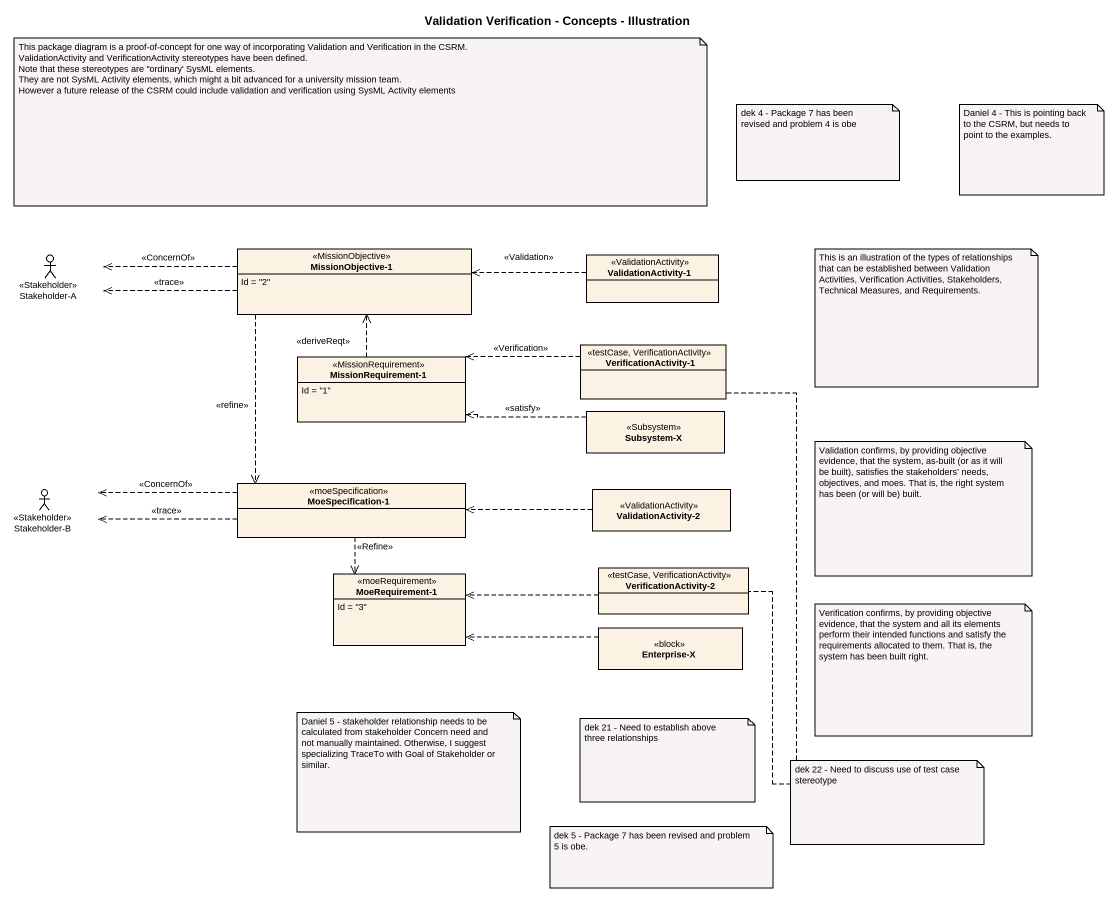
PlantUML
@startuml
title Validation Verification - Concepts - Illustration
allowmixing
hide circle
hide empty members
actor "Stakeholder-A" as Stakeholder_A <<Stakeholder>>
class "MissionObjective-1" as MissionObjective_1 <<MissionObjective>> {
  Id = "2"
}
class "ValidationActivity-1" as ValidationActivity_1 <<ValidationActivity>>
class "VerificationActivity-1" as VerificationActivity_1 <<testCase, VerificationActivity>>
class "MissionRequirement-1" as MissionRequirement_1 <<MissionRequirement>> {
  Id = "1"
}
class "Subsystem-X" as Subsystem_X <<Subsystem>>
actor "Stakeholder-B" as Stakeholder_B <<Stakeholder>>
class "MoeSpecification-1" as MoeSpecification_1 <<moeSpecification>>
class "ValidationActivity-2" as ValidationActivity_2 <<ValidationActivity>>
class "MoeRequirement-1" as MoeRequirement_1 <<moeRequirement>> {
  Id = "3"
}
class "VerificationActivity-2" as VerificationActivity_2 <<testCase, VerificationActivity>>
class "Enterprise-X" as Enterprise_X <<block>>
MissionObjective_1 .left.> Stakeholder_A : <<ConcernOf>>
MissionObjective_1 .left.> Stakeholder_A : <<trace>>
MissionObjective_1 ..> MoeSpecification_1 : <<refine>>
ValidationActivity_1 .left.> MissionObjective_1 : <<Validation>>
VerificationActivity_1 .left.> MissionRequirement_1 : <<Verification>>
MissionRequirement_1 .up.> MissionObjective_1 : <<deriveReqt>>
Subsystem_X .left.> MissionRequirement_1 : <<satisfy>>
MoeSpecification_1 .left.> Stakeholder_B : <<ConcernOf>>
MoeSpecification_1 .left.> Stakeholder_B : <<trace>>
MoeSpecification_1 ..> MoeRequirement_1 : <<Refine>>
ValidationActivity_2 .left.> MoeSpecification_1
VerificationActivity_2 .left.> MoeRequirement_1
Enterprise_X .left.> MoeRequirement_1
note as N1
  This package diagram is a proof-of-concept for one way of incorporating Validation and Verification in the CSRM.
  ValidationActivity and VerificationActivity stereotypes have been defined.
  Note that these stereotypes are ''ordinary' SysML elements.
  They are not SysML Activity elements, which might a bit advanced for a university mission team.
  However a future release of the CSRM could include validation and verification using SysML Activity elements
end note
note as N2
  dek 4 - Package 7 has been revised and problem 4 is obe
end note
note as N3
  Daniel 4 - This is pointing back to the CSRM, but needs to point to the examples.
end note
note as N4
  This is an illustration of the types of relationships that can be established between Validation Activities, Verification Activities, Stakeholders, Technical Measures, and Requirements.
end note
note as N5
  Validation confirms, by providing objective evidence, that the system, as-built (or as it will be built), satisfies the stakeholders’ needs, objectives, and moes. That is, the right system has been (or will be) built.
end note
note as N6
  Verification confirms, by providing objective evidence, that the system and all its elements perform their intended functions and satisfy the requirements allocated to them. That is, the system has been built right.
end note
note as N7
  Daniel 5 - stakeholder relationship needs to be calculated from stakeholder Concern need and not manually maintained. Otherwise, I suggest specializing TraceTo with Goal of Stakeholder or similar.
end note
note as N8
  dek 21 - Need to establish above three relationships
end note
note as N9
  dek 22 - Need to discuss use of test case stereotype
end note
N9 .. VerificationActivity_2
N9 .. VerificationActivity_1
note as N10
  dek 5 - Package 7 has been revised and problem 5 is obe.
end note
@enduml
